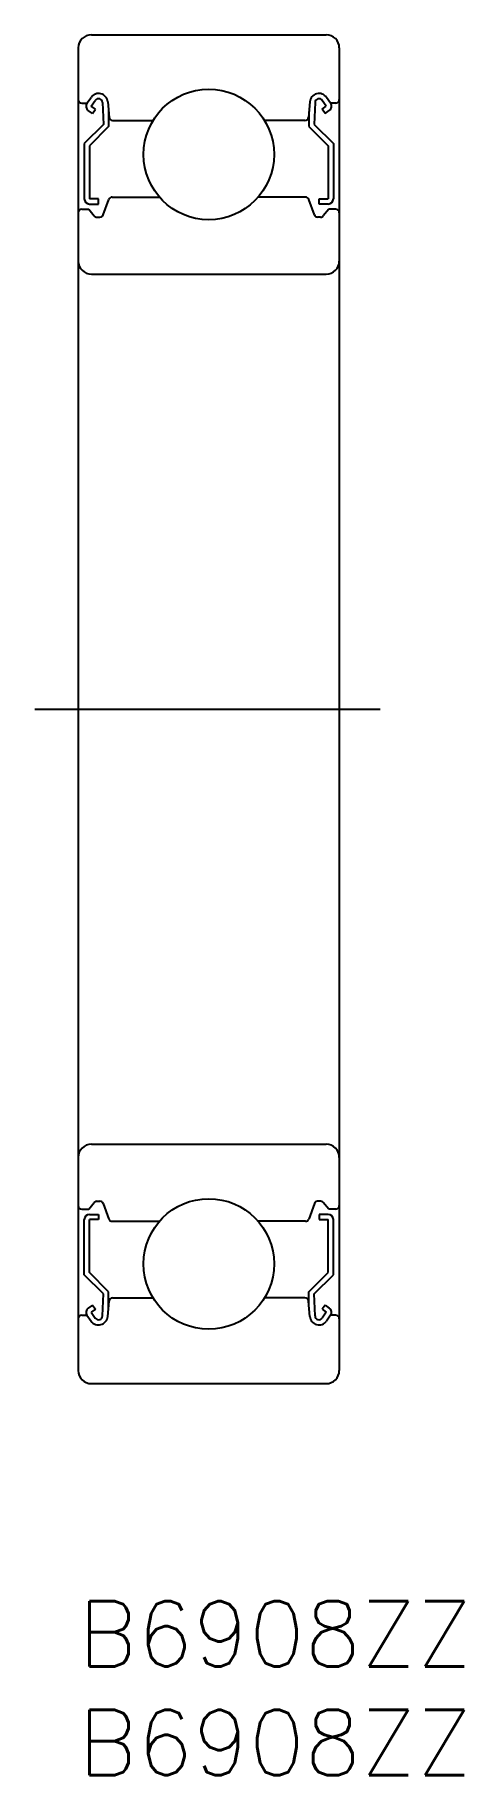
# Model space of a CAD drawing. Extents: x -2 to 17.7, y -8 to 72.
import ezdxf

# ---------------------------------------------------------------- set-up
doc = ezdxf.new("R2010")
doc.units = 0
doc.header["$LTSCALE"] = 0.5
doc.linetypes.add('CENTER', pattern=[50.8, 31.75, -6.35, 6.35, -6.35])
for name, color, linetype in [('MSM_CENTER', 1, 'CENTER'), ('MSM_CONTINUOUS', 7, 'CONTINUOUS'), ('MSM_PART_NUMBER', 7, 'CONTINUOUS')]:
    doc.layers.add(name, color=color, linetype=linetype)
doc.styles.get("Standard").update_dxf_attribs({"font": 'txt.shx', "height": 3, "bigfont": 'bigfont.shx'})

# ---------------------------------------------------------------- blocks, each defined once
blk = doc.blocks.new('*U7')
at = {"layer": 'MSM_PART_NUMBER'}
blk.add_text('B6908ZZ', height=3, dxfattribs=at).set_placement((0, -3))
blk = doc.blocks.new('*U8')
at = {"layer": 'MSM_PART_NUMBER'}
blk.add_text('B6908ZZ', height=3, dxfattribs=at).set_placement((0, -8))

msp = doc.modelspace()

# ---------------------------------------------------------------- linework, layer by layer
at = {"layer": 'MSM_CENTER'}
msp.add_line((-2, 41), (14, 41), dxfattribs=at)
at = {"layer": 'MSM_CONTINUOUS'}
for p, q in [((0.6, 72), (11.4, 72)), ((0, 71.4), (0, 10.6)), ((12, 71.4), (12, 10.6)), ((0.16, 68.86), (0.4, 68.86)), ((0.4, 68.86), (0.585, 69.124)), ((0.597, 68.722), (0.782, 68.986)), ((1.116, 68.887), (1.154, 67.879)), ((1.355, 68.918), (1.418, 68.206)), ((10.645, 68.918), (10.582, 68.206)), ((10.884, 68.887), (10.846, 67.879)), ((11.403, 68.722), (11.218, 68.986)), ((11.6, 68.86), (11.415, 69.124)), ((11.84, 68.86), (11.6, 68.86)), ((0.655, 68.388), (0.459, 68.525)), ((0.793, 68.584), (0.597, 68.722)), ((0.655, 68.388), (0.793, 68.584)), ((1.394, 68.477), (1.394, 67.78)), ((1.577, 68.06), (3.438, 68.06)), ((10.423, 68.06), (8.562, 68.06)), ((10.606, 68.477), (10.606, 67.78)), ((11.207, 68.584), (11.403, 68.722)), ((11.345, 68.388), (11.207, 68.584)), ((11.345, 68.388), (11.541, 68.525)), ((1.154, 67.879), (0.274, 66.999)), ((1.394, 67.78), (0.514, 66.9)), ((10.606, 67.78), (11.486, 66.9)), ((10.846, 67.879), (11.726, 66.999)), ((0.274, 66.999), (0.274, 64.46)), ((0.514, 66.9), (0.514, 64.46)), ((11.486, 66.9), (11.486, 64.46)), ((11.726, 66.999), (11.726, 64.46)), ((0.93, 64.46), (0.514, 64.46)), ((0.514, 64.22), (0.93, 64.22)), ((0.93, 64.22), (0.93, 64.46)), ((1.147, 63.725), (1.406, 64.435)), ((1.556, 64.54), (3.729, 64.54)), ((10.444, 64.54), (8.271, 64.54)), ((10.853, 63.725), (10.594, 64.435)), ((11.07, 64.46), (11.486, 64.46)), ((11.07, 64.22), (11.07, 64.46)), ((11.486, 64.22), (11.07, 64.22)), ((0.16, 63.98), (0.48, 63.98)), ((0.48, 63.98), (0.734, 63.677)), ((0.857, 63.62), (0.997, 63.62)), ((11.143, 63.62), (11.003, 63.62)), ((11.52, 63.98), (11.266, 63.677)), ((11.84, 63.98), (11.52, 63.98)), ((0.6, 61), (11.4, 61)), ((0.6, 21), (11.4, 21)), ((0.16, 18.02), (0.48, 18.02)), ((0.48, 18.02), (0.734, 18.323)), ((0.514, 17.78), (0.93, 17.78)), ((0.857, 18.38), (0.997, 18.38)), ((0.93, 17.78), (0.93, 17.54)), ((1.147, 18.275), (1.406, 17.565)), ((10.853, 18.275), (10.594, 17.565)), ((11.143, 18.38), (11.003, 18.38)), ((11.486, 17.78), (11.07, 17.78)), ((11.07, 17.78), (11.07, 17.54)), ((11.52, 18.02), (11.266, 18.323)), ((11.84, 18.02), (11.52, 18.02)), ((0.274, 15.001), (0.274, 17.54)), ((0.514, 15.1), (0.514, 17.54)), ((0.93, 17.54), (0.514, 17.54)), ((1.556, 17.46), (3.729, 17.46)), ((10.444, 17.46), (8.271, 17.46)), ((11.07, 17.54), (11.486, 17.54)), ((11.486, 15.1), (11.486, 17.54)), ((11.726, 15.001), (11.726, 17.54)), ((1.154, 14.121), (0.274, 15.001)), ((1.394, 14.22), (0.514, 15.1)), ((10.606, 14.22), (11.486, 15.1)), ((10.846, 14.121), (11.726, 15.001)), ((0.655, 13.612), (0.459, 13.475)), ((0.655, 13.612), (0.793, 13.416)), ((1.116, 13.113), (1.154, 14.121)), ((1.355, 13.082), (1.418, 13.794)), ((1.394, 13.523), (1.394, 14.22)), ((1.577, 13.94), (3.438, 13.94)), ((10.423, 13.94), (8.562, 13.94)), ((10.645, 13.082), (10.582, 13.794)), ((10.606, 13.523), (10.606, 14.22)), ((10.884, 13.113), (10.846, 14.121)), ((11.345, 13.612), (11.207, 13.416)), ((11.345, 13.612), (11.541, 13.475)), ((0.16, 13.14), (0.4, 13.14)), ((0.4, 13.14), (0.585, 12.876)), ((0.793, 13.416), (0.597, 13.278)), ((0.597, 13.278), (0.782, 13.014)), ((11.207, 13.416), (11.403, 13.278)), ((11.403, 13.278), (11.218, 13.014)), ((11.6, 13.14), (11.415, 12.876)), ((11.84, 13.14), (11.6, 13.14)), ((0.6, 10), (11.4, 10))]:
    msp.add_line(p, q, dxfattribs=at)
for centre in [(6, 66.5), (6, 15.5)]:
    msp.add_circle(centre, 3, dxfattribs=at)
for centre, radius, start, end in [((0.6, 71.4), 0.6, 90, 180), ((11.4, 71.4), 0.6, 0, 90), ((0.16, 69.02), 0.16, 180, 270), ((0.596, 68.722), 0.24, 144.93555, 235.03769), ((0.932, 68.88), 0.424, 5.06514, 144.93555), ((0.932, 68.88), 0.184, 2.13108, 144.93555), ((11.068, 68.88), 0.424, 35.06445, 174.93486), ((11.068, 68.88), 0.184, 35.06445, 177.86892), ((11.404, 68.722), 0.24, 304.96231, 35.06445), ((11.84, 69.02), 0.16, 270, 0), ((1.577, 68.22), 0.16, 185.06514, 270), ((10.423, 68.22), 0.16, 270, 354.93486), ((0.514, 64.46), 0.24, 180, 270), ((1.556, 64.38), 0.16, 90, 159.97033), ((10.444, 64.38), 0.16, 20.02967, 90), ((11.486, 64.46), 0.24, 270, 0), ((0.16, 63.82), 0.16, 90, 180), ((0.857, 63.78), 0.16, 219.99908, 270), ((0.997, 63.78), 0.16, 270, 339.97033), ((11.003, 63.78), 0.16, 200.02967, 270), ((11.143, 63.78), 0.16, 270, 320.00092), ((11.84, 63.82), 0.16, 0, 90), ((0.6, 61.6), 0.6, 180, 270), ((11.4, 61.6), 0.6, 270, 0), ((0.6, 20.4), 0.6, 90, 180), ((11.4, 20.4), 0.6, 0, 90), ((0.16, 18.18), 0.16, 180, 270), ((0.514, 17.54), 0.24, 90, 180), ((0.857, 18.22), 0.16, 90, 140.00092), ((0.997, 18.22), 0.16, 20.02967, 90), ((11.003, 18.22), 0.16, 90, 159.97033), ((11.143, 18.22), 0.16, 39.99908, 90), ((11.486, 17.54), 0.24, 0, 90), ((11.84, 18.18), 0.16, 270, 0), ((1.556, 17.62), 0.16, 200.02967, 270), ((10.444, 17.62), 0.16, 270, 339.97033), ((1.577, 13.78), 0.16, 90, 174.93486), ((10.423, 13.78), 0.16, 5.06514, 90), ((0.16, 12.98), 0.16, 90, 180), ((0.596, 13.278), 0.24, 124.96231, 215.06445), ((0.932, 13.12), 0.424, 215.06445, 354.93486), ((0.932, 13.12), 0.184, 215.06445, 357.86892), ((11.068, 13.12), 0.424, 185.06514, 324.93555), ((11.068, 13.12), 0.184, 182.13108, 324.93555), ((11.404, 13.278), 0.24, 324.93555, 55.03769), ((11.84, 12.98), 0.16, 0, 90), ((0.6, 10.6), 0.6, 180, 270), ((11.4, 10.6), 0.6, 270, 0)]:
    msp.add_arc(centre, radius, start, end, dxfattribs=at)

# ---------------------------------------------------------------- block references
for name in ['*U7', '*U8']:
    msp.add_blockref(name, (0, 0), dxfattribs=at)

doc.saveas('drawing.dxf')
